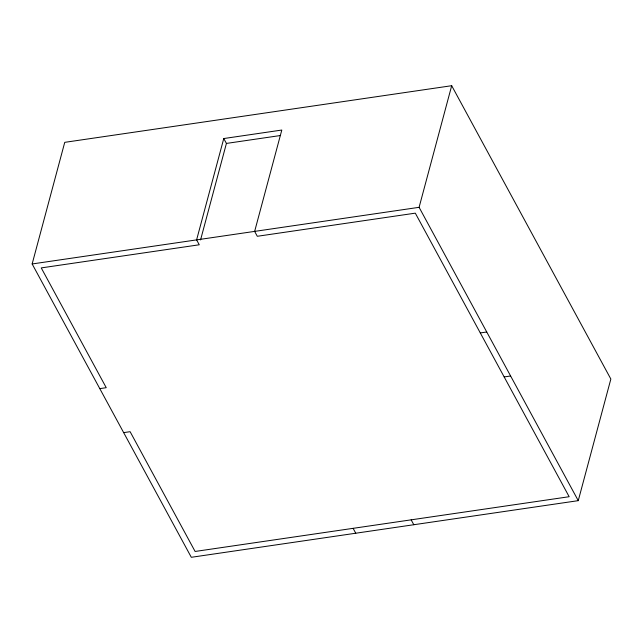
<?xml version="1.0" encoding="UTF-8"?>
<svg xmlns="http://www.w3.org/2000/svg" width="643" height="643" viewBox="0 0 643 643"><rect width="100%" height="100%" fill="white"/><g stroke="black" fill="none" stroke-linecap="round" stroke-linejoin="round"><path stroke-width="0.96" d="M32.15 263.96L64.742 142.344L451.691 85.704L610.85 379.04L578.258 500.656L191.309 557.296L32.15 263.96L419.099 207.319L451.691 85.704M123.665 432.626L130.119 431.686L195.11 551.461L569.159 496.717L415.306 213.154L257.296 236.286L254.644 231.392L281.803 130.047L223.764 138.542L196.605 239.887L199.258 244.782L41.248 267.906L106.24 387.689L99.794 388.629M200.552 239.952L226.416 143.429L223.764 138.542M226.416 143.429L280.525 135.512M480.297 332.937L486.743 331.989M504.168 376.935L510.622 375.994M419.099 207.319L578.258 500.656M411.158 519.841L413.811 524.728M353.111 528.337L355.764 533.224"/></g></svg>
